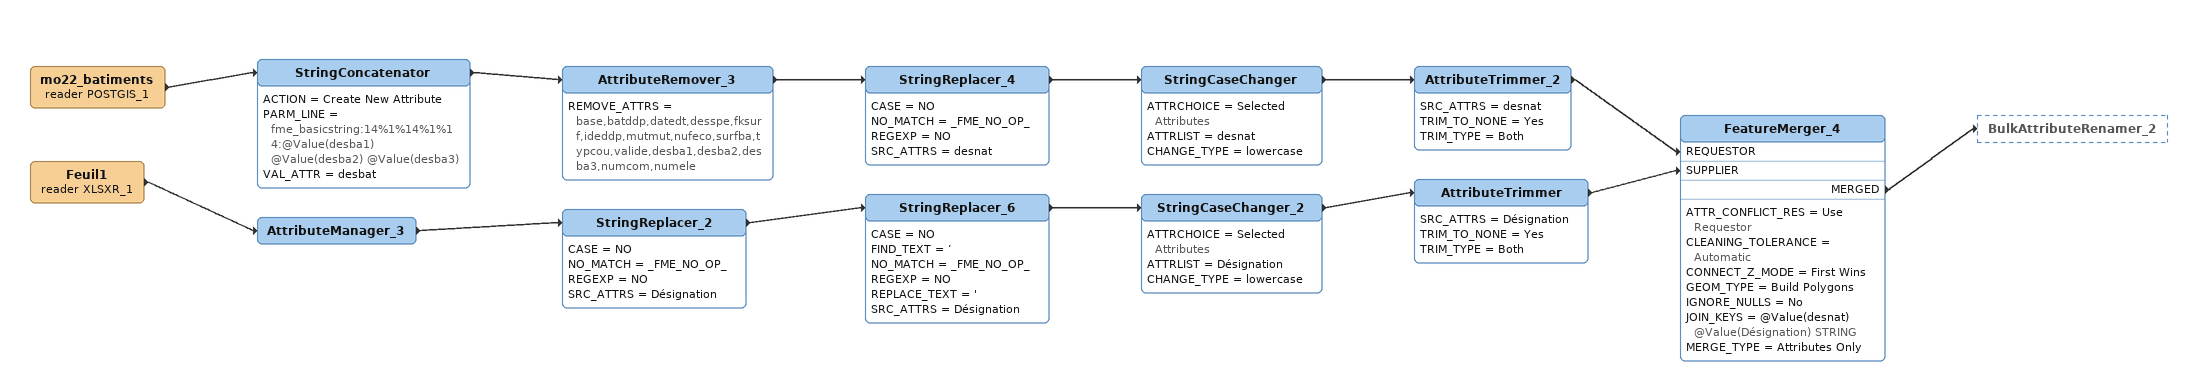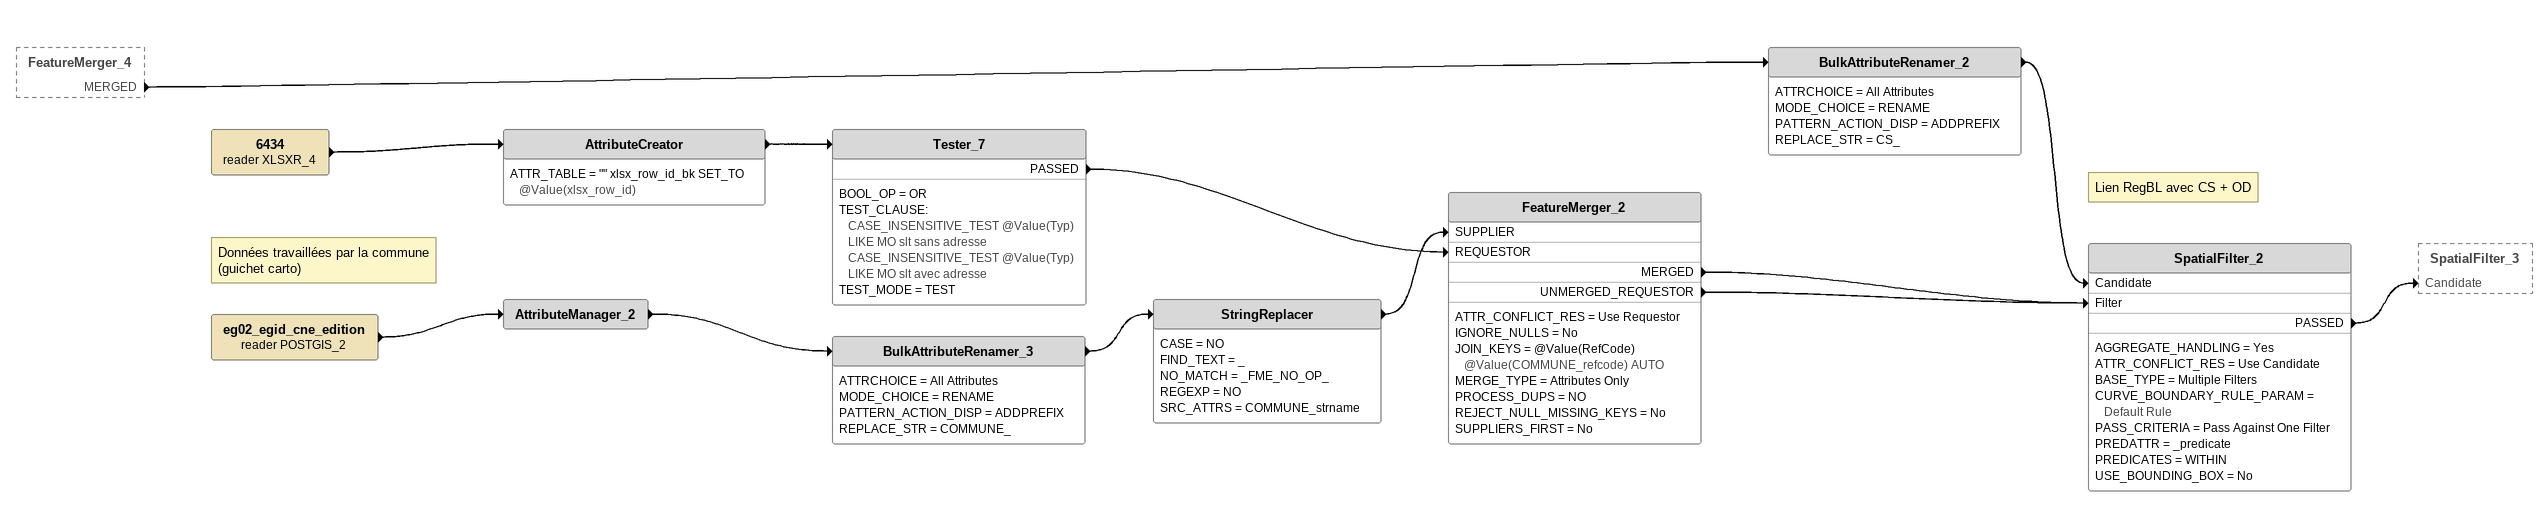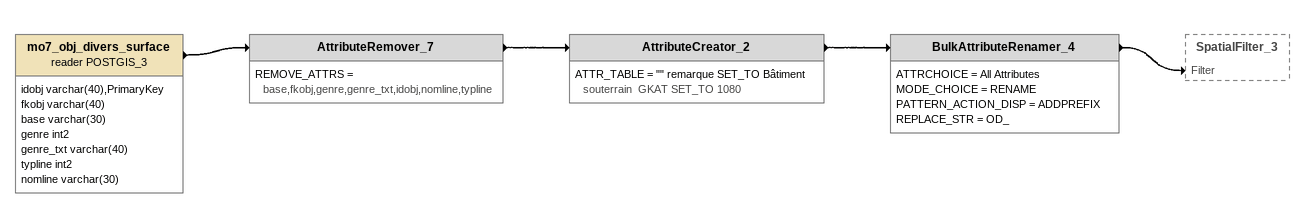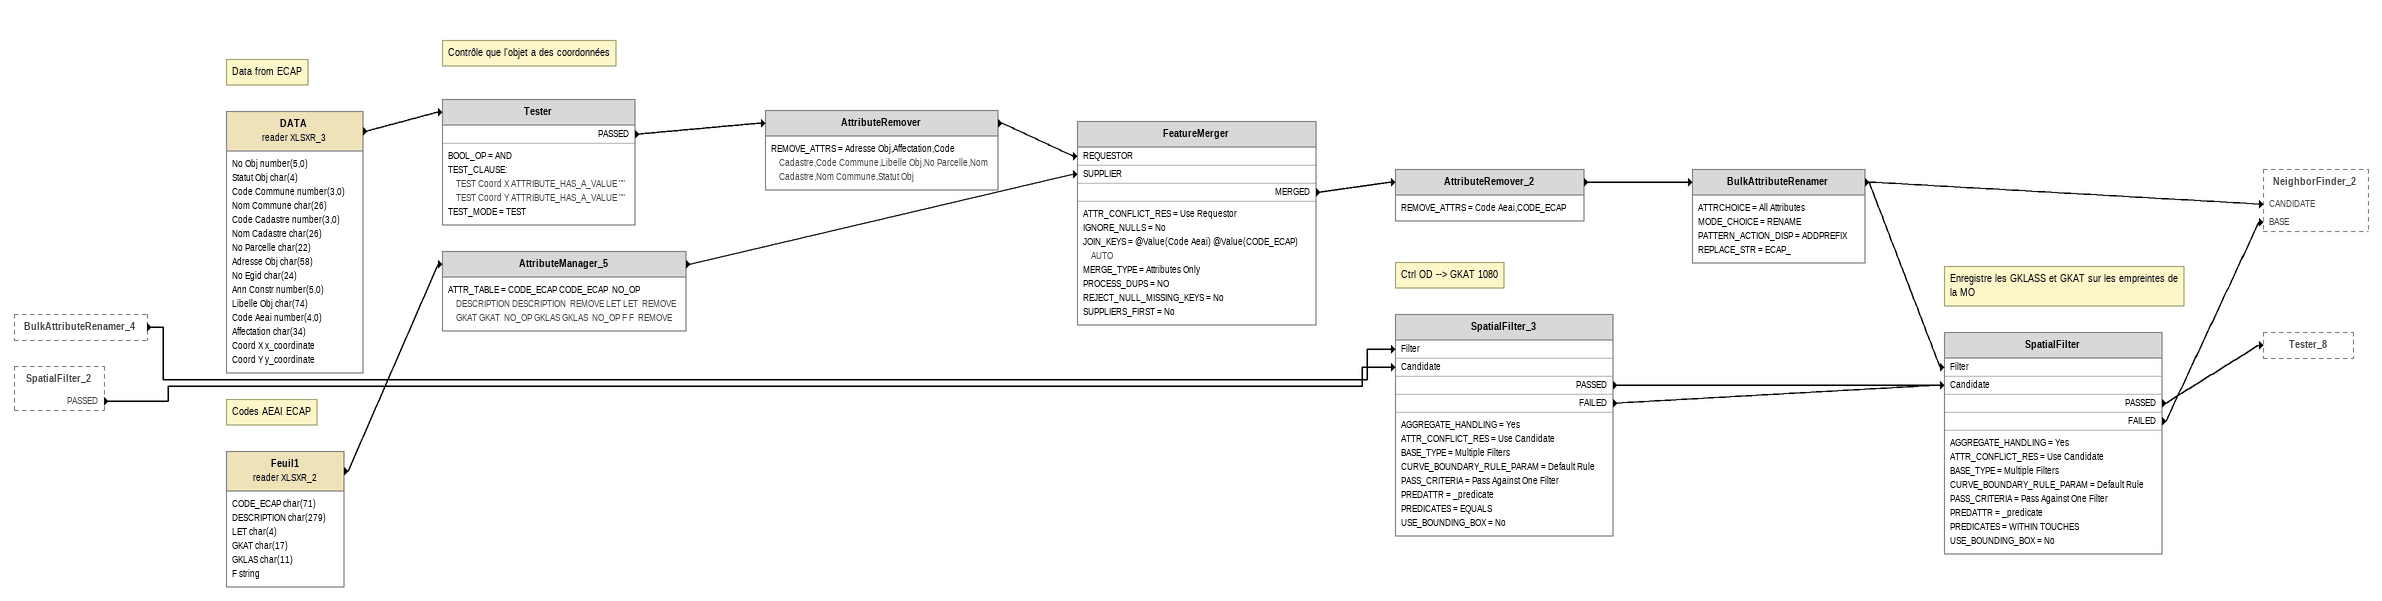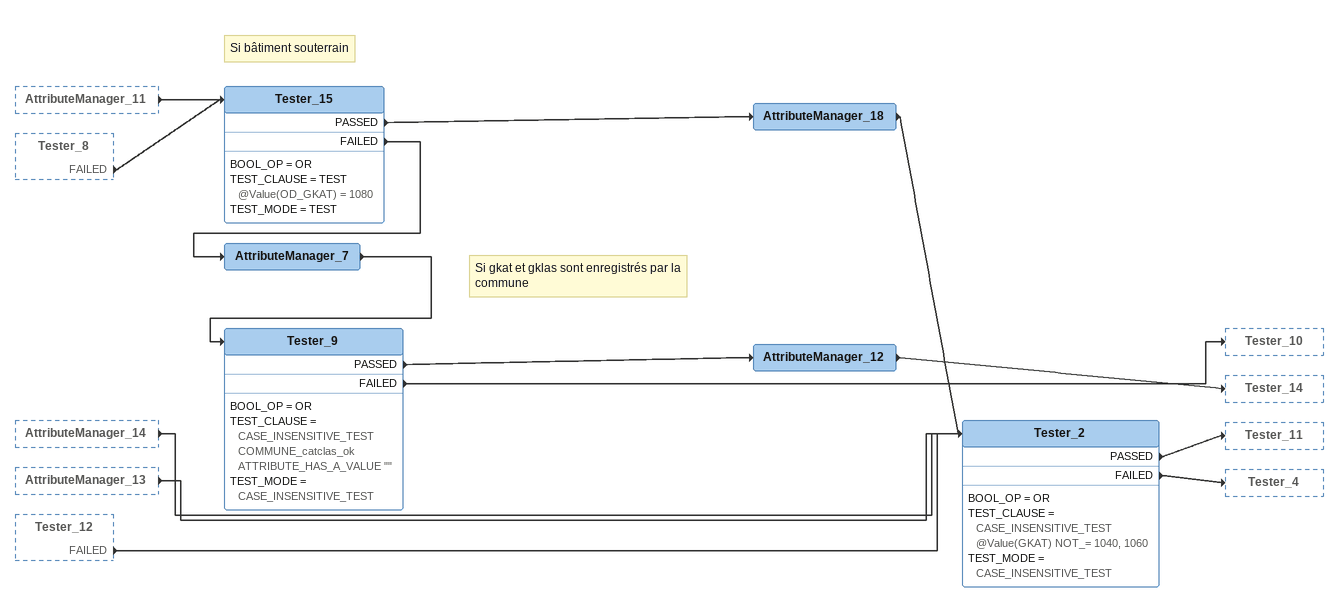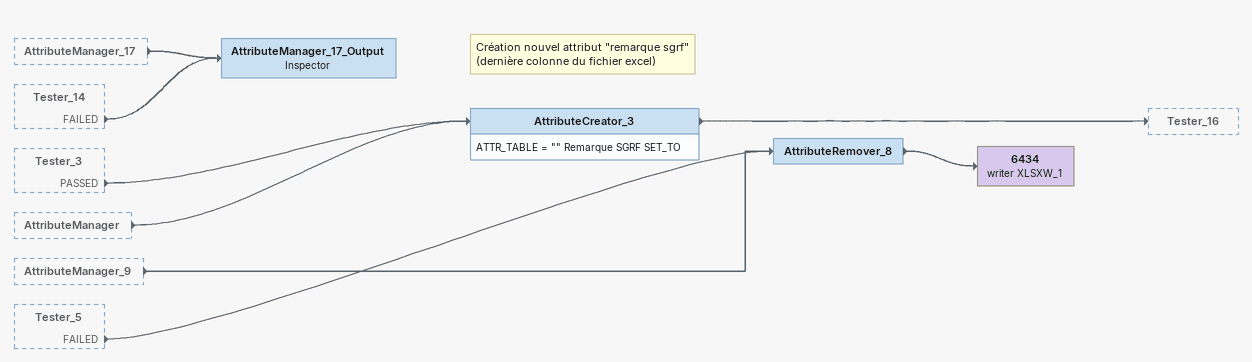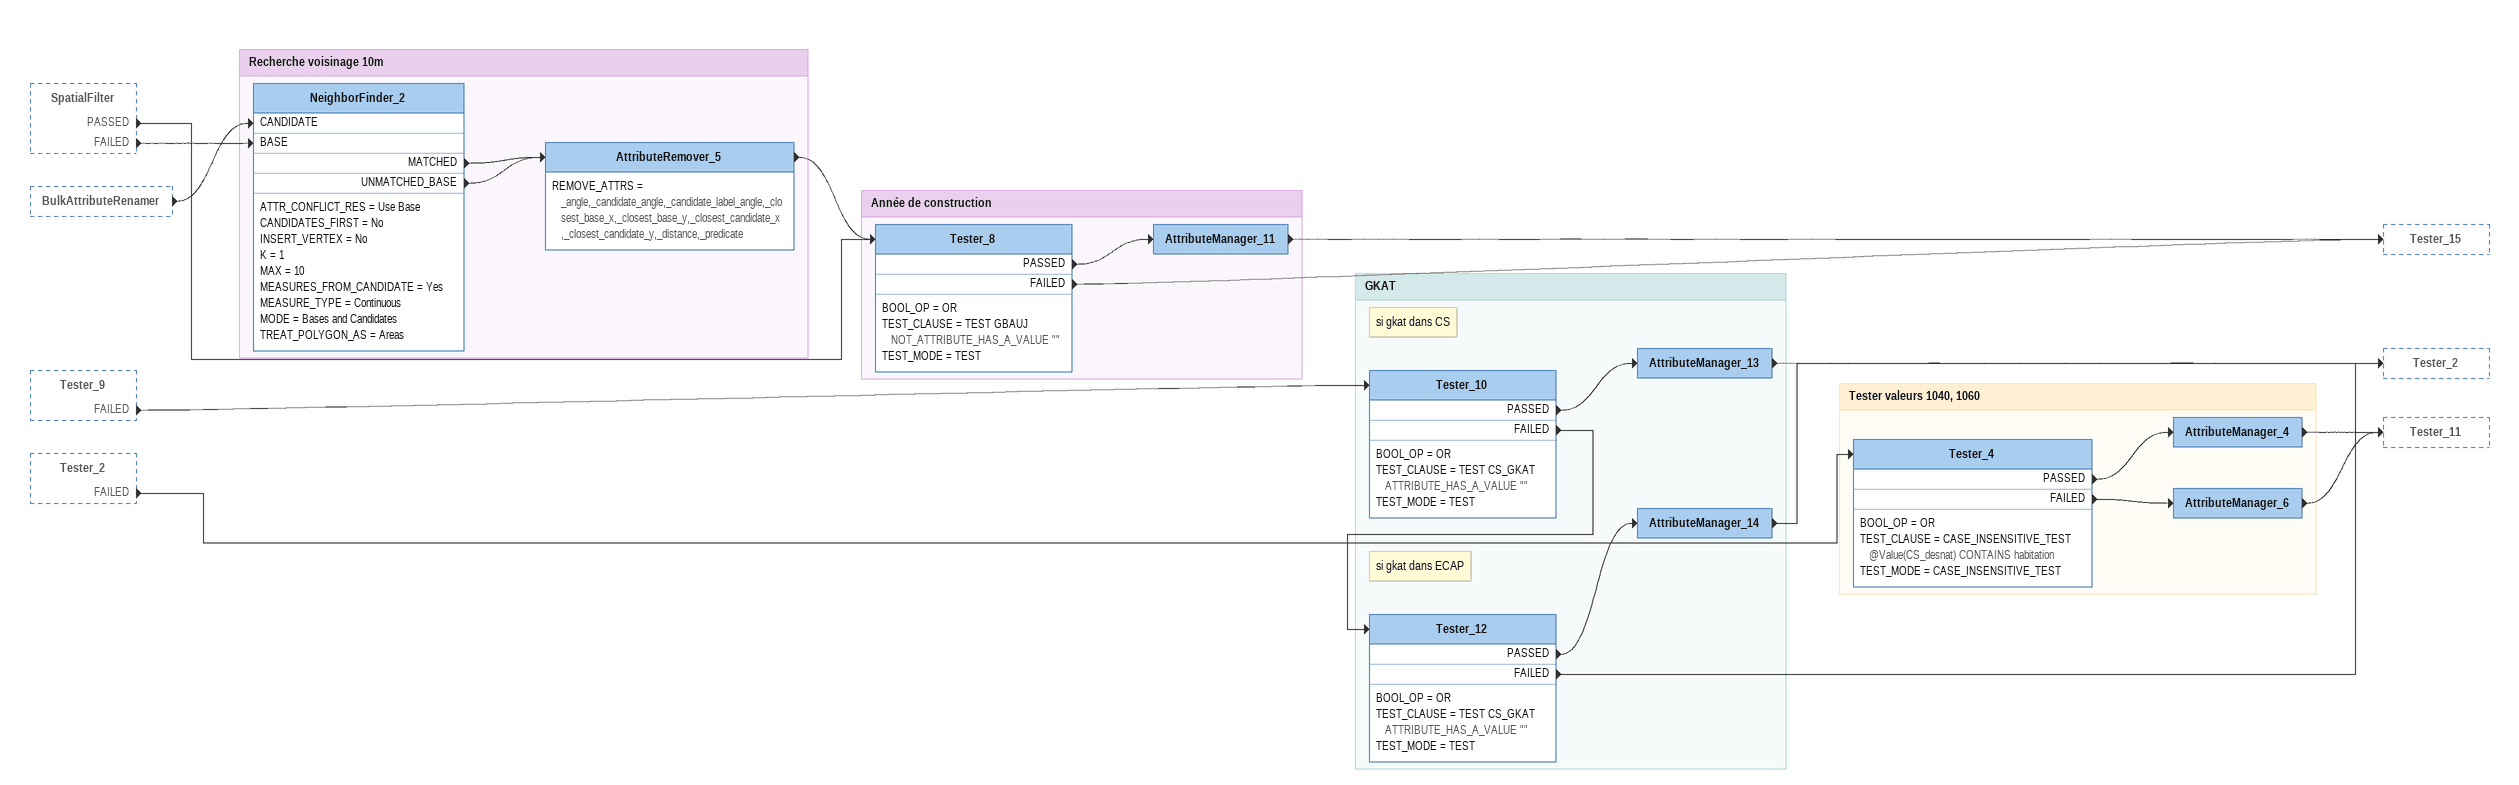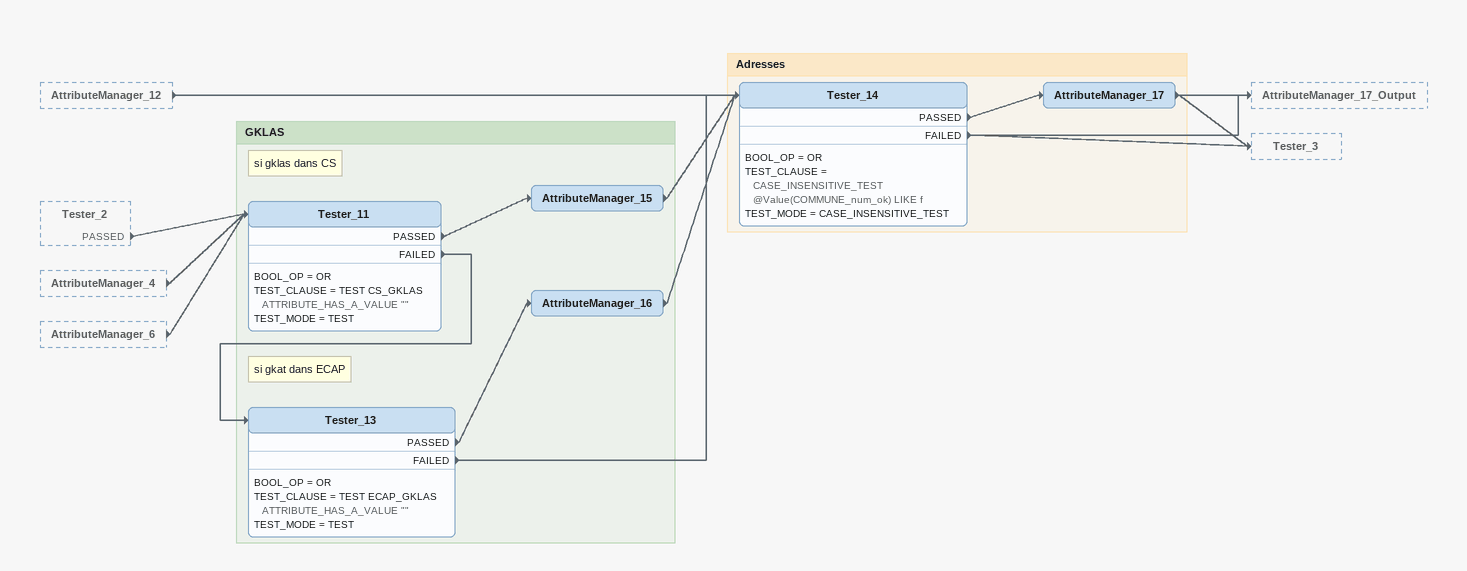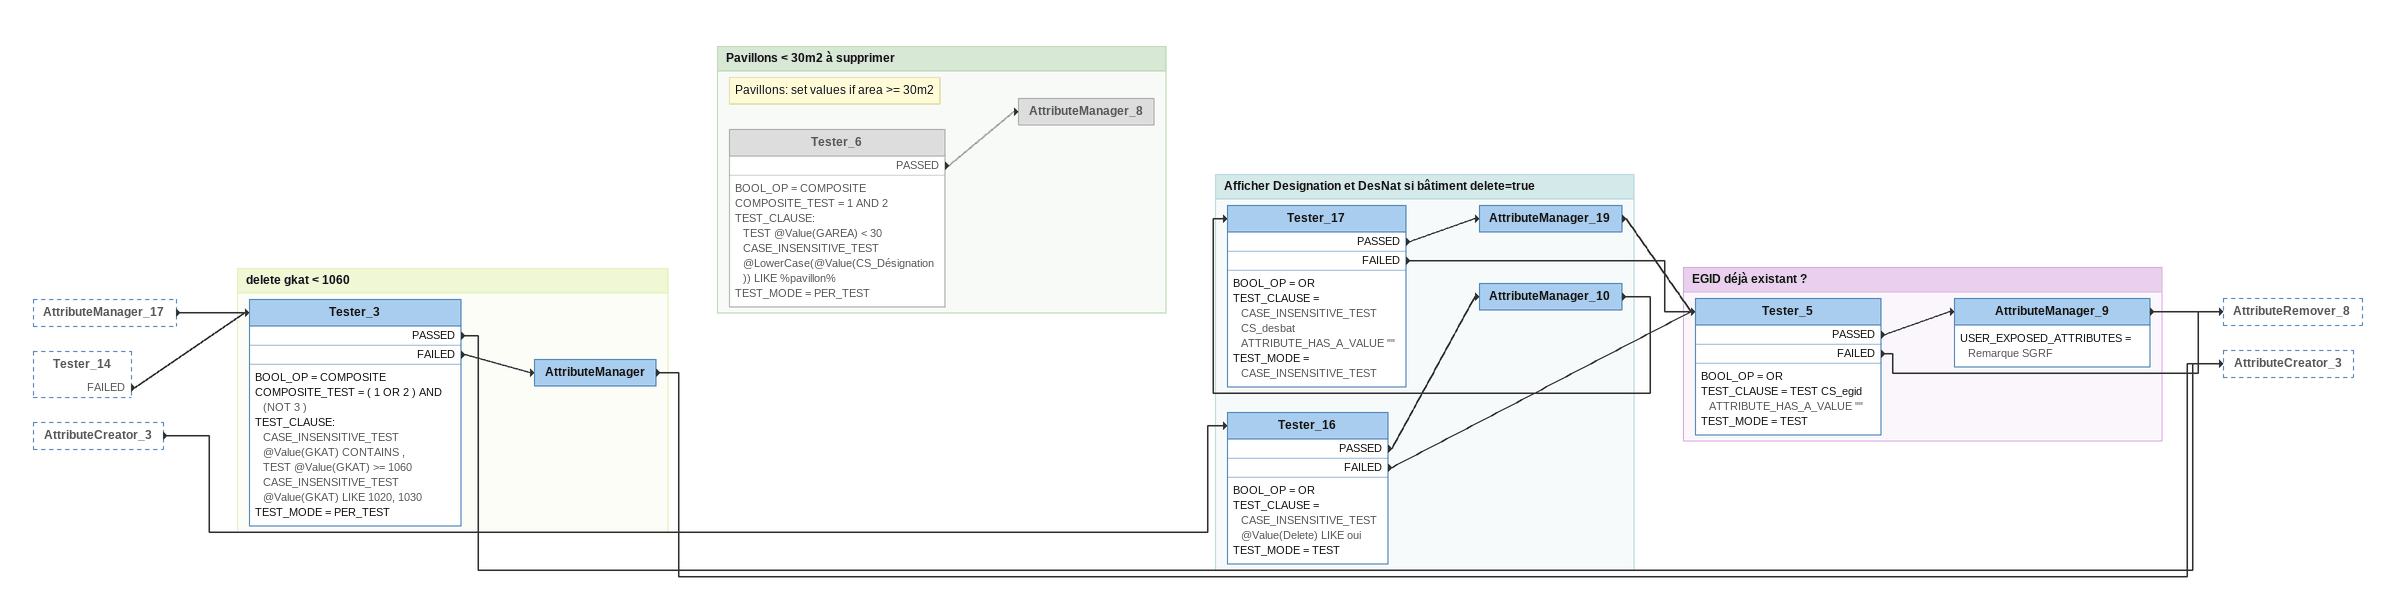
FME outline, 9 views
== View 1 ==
mo22_batiments (reader POSTGIS_1)
    -> StringConcatenator
StringConcatenator
    ACTION = Create New Attribute
    PARM_LINE = fme_basicstring:14%1%14%1%14:@Value(desba1) @Value(desba2) @Value(desba3)
    VAL_ATTR = desbat
    -> AttributeRemover_3
AttributeRemover_3
    REMOVE_ATTRS = base,batddp,datedt,desspe,fksurf,ideddp,mutmut,nufeco,surfba,typcou,valide,desba1,desba2,desba3,numcom,numele
    -> StringReplacer_4
StringReplacer_4
    CASE = NO
    NO_MATCH = _FME_NO_OP_
    REGEXP = NO
    SRC_ATTRS = desnat
    -> StringCaseChanger
StringCaseChanger
    ATTRCHOICE = Selected Attributes
    ATTRLIST = desnat
    CHANGE_TYPE = lowercase
    -> AttributeTrimmer_2
AttributeTrimmer_2
    SRC_ATTRS = desnat
    TRIM_TO_NONE = Yes
    TRIM_TYPE = Both
    -> FeatureMerger_4 [REQUESTOR]
Feuil1 (reader XLSXR_1)
    -> AttributeManager_3
AttributeManager_3
    -> StringReplacer_2
StringReplacer_2
    CASE = NO
    NO_MATCH = _FME_NO_OP_
    REGEXP = NO
    SRC_ATTRS = Désignation
    -> StringReplacer_6
StringReplacer_6
    CASE = NO
    FIND_TEXT = ’
    NO_MATCH = _FME_NO_OP_
    REGEXP = NO
    REPLACE_TEXT = '
    SRC_ATTRS = Désignation
    -> StringCaseChanger_2
StringCaseChanger_2
    ATTRCHOICE = Selected Attributes
    ATTRLIST = Désignation
    CHANGE_TYPE = lowercase
    -> AttributeTrimmer
AttributeTrimmer
    SRC_ATTRS = Désignation
    TRIM_TO_NONE = Yes
    TRIM_TYPE = Both
    -> FeatureMerger_4 [SUPPLIER]
FeatureMerger_4
    ATTR_CONFLICT_RES = Use Requestor
    CLEANING_TOLERANCE = Automatic
    CONNECT_Z_MODE = First Wins
    GEOM_TYPE = Build Polygons
    IGNORE_NULLS = No
    JOIN_KEYS = @Value(desnat) @Value(Désignation) STRING
    MERGE_TYPE = Attributes Only
    MERGED -> BulkAttributeRenamer_2

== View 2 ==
FeatureMerger_4 [outside]
    MERGED -> BulkAttributeRenamer_2
BulkAttributeRenamer_2
    ATTRCHOICE = All Attributes
    MODE_CHOICE = RENAME
    PATTERN_ACTION_DISP = ADDPREFIX
    REPLACE_STR = CS_
    -> SpatialFilter_2 [Candidate]
6434 (reader XLSXR_4)
    -> AttributeCreator
AttributeCreator
    ATTR_TABLE = "" xlsx_row_id_bk SET_TO @Value(xlsx_row_id)
    -> Tester_7
Tester_7
    BOOL_OP = OR
    TEST_CLAUSE:
      CASE_INSENSITIVE_TEST @Value(Typ) LIKE MO slt sans adresse
      CASE_INSENSITIVE_TEST @Value(Typ) LIKE MO slt avec adresse
    TEST_MODE = TEST
    PASSED -> FeatureMerger_2 [REQUESTOR]
Note: Données travaillées par la commune (guichet carto)
eg02_egid_cne_edition (reader POSTGIS_2)
    -> AttributeManager_2
AttributeManager_2
    -> BulkAttributeRenamer_3
BulkAttributeRenamer_3
    ATTRCHOICE = All Attributes
    MODE_CHOICE = RENAME
    PATTERN_ACTION_DISP = ADDPREFIX
    REPLACE_STR = COMMUNE_
    -> StringReplacer
StringReplacer
    CASE = NO
    FIND_TEXT = _
    NO_MATCH = _FME_NO_OP_
    REGEXP = NO
    SRC_ATTRS = COMMUNE_strname
    -> FeatureMerger_2 [SUPPLIER]
FeatureMerger_2
    ATTR_CONFLICT_RES = Use Requestor
    IGNORE_NULLS = No
    JOIN_KEYS = @Value(RefCode) @Value(COMMUNE_refcode) AUTO
    MERGE_TYPE = Attributes Only
    PROCESS_DUPS = NO
    REJECT_NULL_MISSING_KEYS = No
    SUPPLIERS_FIRST = No
    MERGED -> SpatialFilter_2 [Filter]
    UNMERGED_REQUESTOR -> SpatialFilter_2 [Filter]
Note: Lien RegBL avec CS + OD
SpatialFilter_2
    AGGREGATE_HANDLING = Yes
    ATTR_CONFLICT_RES = Use Candidate
    BASE_TYPE = Multiple Filters
    CURVE_BOUNDARY_RULE_PARAM = Default Rule
    PASS_CRITERIA = Pass Against One Filter
    PREDATTR = _predicate
    PREDICATES = WITHIN
    USE_BOUNDING_BOX = No
    PASSED -> SpatialFilter_3 [Candidate]

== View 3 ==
mo7_obj_divers_surface (reader POSTGIS_3)
    attributes: idobj varchar(40),PrimaryKey, fkobj varchar(40), base varchar(30), genre int2, genre_txt varchar(40), typline int2, nomline varchar(30)
    -> AttributeRemover_7
AttributeRemover_7
    REMOVE_ATTRS = base,fkobj,genre,genre_txt,idobj,nomline,typline
    -> AttributeCreator_2
AttributeCreator_2
    ATTR_TABLE = "" remarque SET_TO Bâtiment souterrain  GKAT SET_TO 1080
    -> BulkAttributeRenamer_4
BulkAttributeRenamer_4
    ATTRCHOICE = All Attributes
    MODE_CHOICE = RENAME
    PATTERN_ACTION_DISP = ADDPREFIX
    REPLACE_STR = OD_
    -> SpatialFilter_3 [Filter]

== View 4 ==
BulkAttributeRenamer_4 [outside]
    -> SpatialFilter_3 [Filter]
SpatialFilter_2 [outside]
    PASSED -> SpatialFilter_3 [Candidate]
Note: Ctrl OD --> GKAT 1080
SpatialFilter_3
    AGGREGATE_HANDLING = Yes
    ATTR_CONFLICT_RES = Use Candidate
    BASE_TYPE = Multiple Filters
    CURVE_BOUNDARY_RULE_PARAM = Default Rule
    PASS_CRITERIA = Pass Against One Filter
    PREDATTR = _predicate
    PREDICATES = EQUALS
    USE_BOUNDING_BOX = No
    PASSED -> SpatialFilter [Candidate]
    FAILED -> SpatialFilter [Candidate]
Note: Data from ECAP
DATA (reader XLSXR_3)
    attributes: No Obj number(5,0), Statut Obj char(4), Code Commune number(3,0), Nom Commune char(26), Code Cadastre number(3,0), Nom Cadastre char(26), No Parcelle char(22), Adresse Obj char(58), No Egid char(24), Ann Constr number(5,0), Libelle Obj char(74), Code Aeai number(4,0), Affectation char(34), Coord X x_coordinate, Coord Y y_coordinate
    -> Tester
Note: Contrôle que l'objet a des coordonnées
Tester
    BOOL_OP = AND
    TEST_CLAUSE:
      TEST Coord X ATTRIBUTE_HAS_A_VALUE ""
      TEST Coord Y ATTRIBUTE_HAS_A_VALUE ""
    TEST_MODE = TEST
    PASSED -> AttributeRemover
AttributeRemover
    REMOVE_ATTRS = Adresse Obj,Affectation,Code Cadastre,Code Commune,Libelle Obj,No Parcelle,Nom Cadastre,Nom Commune,Statut Obj
    -> FeatureMerger [REQUESTOR]
Note: Codes AEAI ECAP
Feuil1 (reader XLSXR_2)
    attributes: CODE_ECAP char(71), DESCRIPTION char(279), LET char(4), GKAT char(17), GKLAS char(11), F string
    -> AttributeManager_5
AttributeManager_5
    ATTR_TABLE = CODE_ECAP CODE_ECAP  NO_OP DESCRIPTION DESCRIPTION  REMOVE LET LET  REMOVE GKAT GKAT  NO_OP GKLAS GKLAS  NO_OP F F  REMOVE
    -> FeatureMerger [SUPPLIER]
FeatureMerger
    ATTR_CONFLICT_RES = Use Requestor
    IGNORE_NULLS = No
    JOIN_KEYS = @Value(Code Aeai) @Value(CODE_ECAP) AUTO
    MERGE_TYPE = Attributes Only
    PROCESS_DUPS = NO
    REJECT_NULL_MISSING_KEYS = No
    SUPPLIERS_FIRST = No
    MERGED -> AttributeRemover_2
AttributeRemover_2
    REMOVE_ATTRS = Code Aeai,CODE_ECAP
    -> BulkAttributeRenamer
BulkAttributeRenamer
    ATTRCHOICE = All Attributes
    MODE_CHOICE = RENAME
    PATTERN_ACTION_DISP = ADDPREFIX
    REPLACE_STR = ECAP_
    -> SpatialFilter [Filter]
    -> NeighborFinder_2 [CANDIDATE]
Note: Enregistre les GKLASS et GKAT sur les empreintes de la MO
SpatialFilter
    AGGREGATE_HANDLING = Yes
    ATTR_CONFLICT_RES = Use Candidate
    BASE_TYPE = Multiple Filters
    CURVE_BOUNDARY_RULE_PARAM = Default Rule
    PASS_CRITERIA = Pass Against One Filter
    PREDATTR = _predicate
    PREDICATES = WITHIN TOUCHES
    USE_BOUNDING_BOX = No
    PASSED -> Tester_8
    FAILED -> NeighborFinder_2 [BASE]

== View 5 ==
AttributeManager_11 [outside]
    -> Tester_15
Tester_8 [outside]
    FAILED -> Tester_15
AttributeManager_14 [outside]
    -> Tester_2
AttributeManager_13 [outside]
    -> Tester_2
Tester_12 [outside]
    FAILED -> Tester_2
Note: Si bâtiment souterrain
Tester_15
    BOOL_OP = OR
    TEST_CLAUSE = TEST @Value(OD_GKAT) = 1080
    TEST_MODE = TEST
    PASSED -> AttributeManager_18
    FAILED -> AttributeManager_7
AttributeManager_18
    -> Tester_2
AttributeManager_7
    -> Tester_9
Note: Si gkat et gklas sont enregistrés par la commune
Tester_9
    BOOL_OP = OR
    TEST_CLAUSE = CASE_INSENSITIVE_TEST COMMUNE_catclas_ok ATTRIBUTE_HAS_A_VALUE ""
    TEST_MODE = CASE_INSENSITIVE_TEST
    PASSED -> AttributeManager_12
    FAILED -> Tester_10
AttributeManager_12
    -> Tester_14
Tester_2
    BOOL_OP = OR
    TEST_CLAUSE = CASE_INSENSITIVE_TEST @Value(GKAT) NOT_= 1040, 1060
    TEST_MODE = CASE_INSENSITIVE_TEST
    PASSED -> Tester_11
    FAILED -> Tester_4

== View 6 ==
AttributeManager_17 [outside]
    -> AttributeManager_17_Output
Tester_14 [outside]
    FAILED -> AttributeManager_17_Output
Tester_3 [outside]
    PASSED -> AttributeCreator_3
AttributeManager [outside]
    -> AttributeCreator_3
AttributeManager_9 [outside]
    -> AttributeRemover_8
Tester_5 [outside]
    FAILED -> AttributeRemover_8
AttributeManager_17_Output: Inspector
Note: Création nouvel attribut "remarque sgrf" (dernière colonne du fichier excel)
AttributeCreator_3
    ATTR_TABLE = "" Remarque SGRF SET_TO
    -> Tester_16
AttributeRemover_8
    -> 6434 (writer XLSXW_1)
6434 (writer XLSXW_1)

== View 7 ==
SpatialFilter [outside]
    PASSED -> Tester_8
    FAILED -> NeighborFinder_2 [BASE]
BulkAttributeRenamer [outside]
    -> NeighborFinder_2 [CANDIDATE]
Tester_9 [outside]
    FAILED -> Tester_10
Tester_2 [outside]
    FAILED -> Tester_4

Bookmark: Recherche voisinage 10m
NeighborFinder_2
    ATTR_CONFLICT_RES = Use Base
    CANDIDATES_FIRST = No
    INSERT_VERTEX = No
    K = 1
    MAX = 10
    MEASURES_FROM_CANDIDATE = Yes
    MEASURE_TYPE = Continuous
    MODE = Bases and Candidates
    TREAT_POLYGON_AS = Areas
    MATCHED -> AttributeRemover_5
    UNMATCHED_BASE -> AttributeRemover_5
AttributeRemover_5
    REMOVE_ATTRS = _angle,_candidate_angle,_candidate_label_angle,_closest_base_x,_closest_base_y,_closest_candidate_x,_closest_candidate_y,_distance,_predicate
    -> Tester_8

Bookmark: Année de construction
Tester_8
    BOOL_OP = OR
    TEST_CLAUSE = TEST GBAUJ NOT_ATTRIBUTE_HAS_A_VALUE ""
    TEST_MODE = TEST
    PASSED -> AttributeManager_11
    FAILED -> Tester_15
AttributeManager_11
    -> Tester_15

Bookmark: GKAT
Note: si gkat dans CS
Tester_10
    BOOL_OP = OR
    TEST_CLAUSE = TEST CS_GKAT ATTRIBUTE_HAS_A_VALUE ""
    TEST_MODE = TEST
    PASSED -> AttributeManager_13
    FAILED -> Tester_12
AttributeManager_13
    -> Tester_2
Note: si gkat dans ECAP
Tester_12
    BOOL_OP = OR
    TEST_CLAUSE = TEST CS_GKAT ATTRIBUTE_HAS_A_VALUE ""
    TEST_MODE = TEST
    PASSED -> AttributeManager_14
    FAILED -> Tester_2
AttributeManager_14
    -> Tester_2

Bookmark: Tester valeurs 1040, 1060
Tester_4
    BOOL_OP = OR
    TEST_CLAUSE = CASE_INSENSITIVE_TEST @Value(CS_desnat) CONTAINS habitation
    TEST_MODE = CASE_INSENSITIVE_TEST
    PASSED -> AttributeManager_4
    FAILED -> AttributeManager_6
AttributeManager_4
    -> Tester_11
AttributeManager_6
    -> Tester_11

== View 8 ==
AttributeManager_12 [outside]
    -> Tester_14
Tester_2 [outside]
    PASSED -> Tester_11
AttributeManager_4 [outside]
    -> Tester_11
AttributeManager_6 [outside]
    -> Tester_11

Bookmark: GKLAS
Note: si gklas dans CS
Tester_11
    BOOL_OP = OR
    TEST_CLAUSE = TEST CS_GKLAS ATTRIBUTE_HAS_A_VALUE ""
    TEST_MODE = TEST
    PASSED -> AttributeManager_15
    FAILED -> Tester_13
AttributeManager_15
    -> Tester_14
Note: si gkat dans ECAP
Tester_13
    BOOL_OP = OR
    TEST_CLAUSE = TEST ECAP_GKLAS ATTRIBUTE_HAS_A_VALUE ""
    TEST_MODE = TEST
    PASSED -> AttributeManager_16
    FAILED -> Tester_14
AttributeManager_16
    -> Tester_14

Bookmark: Adresses
Tester_14
    BOOL_OP = OR
    TEST_CLAUSE = CASE_INSENSITIVE_TEST @Value(COMMUNE_num_ok) LIKE f
    TEST_MODE = CASE_INSENSITIVE_TEST
    PASSED -> AttributeManager_17
    FAILED -> AttributeManager_17_Output
    FAILED -> Tester_3
AttributeManager_17
    -> AttributeManager_17_Output
    -> Tester_3

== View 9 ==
AttributeManager_17 [outside]
    -> Tester_3
Tester_14 [outside]
    FAILED -> Tester_3
AttributeCreator_3 [outside]
    -> Tester_16

Bookmark: delete gkat < 1060
Tester_3
    BOOL_OP = COMPOSITE
    COMPOSITE_TEST = ( 1 OR 2 ) AND (NOT 3 )
    TEST_CLAUSE:
      CASE_INSENSITIVE_TEST @Value(GKAT) CONTAINS ,
      TEST @Value(GKAT) >= 1060
      CASE_INSENSITIVE_TEST @Value(GKAT) LIKE 1020, 1030
    TEST_MODE = PER_TEST
    PASSED -> AttributeCreator_3
    FAILED -> AttributeManager
AttributeManager
    -> AttributeCreator_3

Bookmark: Afficher Designation et DesNat si bâtiment delete=true
Tester_16
    BOOL_OP = OR
    TEST_CLAUSE = CASE_INSENSITIVE_TEST @Value(Delete) LIKE oui
    TEST_MODE = TEST
    PASSED -> AttributeManager_10
    FAILED -> Tester_5
AttributeManager_10
    -> Tester_17
Tester_17
    BOOL_OP = OR
    TEST_CLAUSE = CASE_INSENSITIVE_TEST CS_desbat ATTRIBUTE_HAS_A_VALUE ""
    TEST_MODE = CASE_INSENSITIVE_TEST
    PASSED -> AttributeManager_19
    FAILED -> Tester_5
AttributeManager_19
    -> Tester_5

Bookmark: EGID déjà existant ?
Tester_5
    BOOL_OP = OR
    TEST_CLAUSE = TEST CS_egid ATTRIBUTE_HAS_A_VALUE ""
    TEST_MODE = TEST
    PASSED -> AttributeManager_9
    FAILED -> AttributeRemover_8
AttributeManager_9
    USER_EXPOSED_ATTRIBUTES = Remarque SGRF
    -> AttributeRemover_8

Bookmark: Pavillons < 30m2 à supprimer
Note: Pavillons: set values if area >= 30m2
Tester_6 [off]
    BOOL_OP = COMPOSITE
    COMPOSITE_TEST = 1 AND 2
    TEST_CLAUSE:
      TEST @Value(GAREA) < 30
      CASE_INSENSITIVE_TEST @LowerCase(@Value(CS_Désignation)) LIKE %pavillon%
    TEST_MODE = PER_TEST
    PASSED -> AttributeManager_8 [off]
AttributeManager_8 [off]
